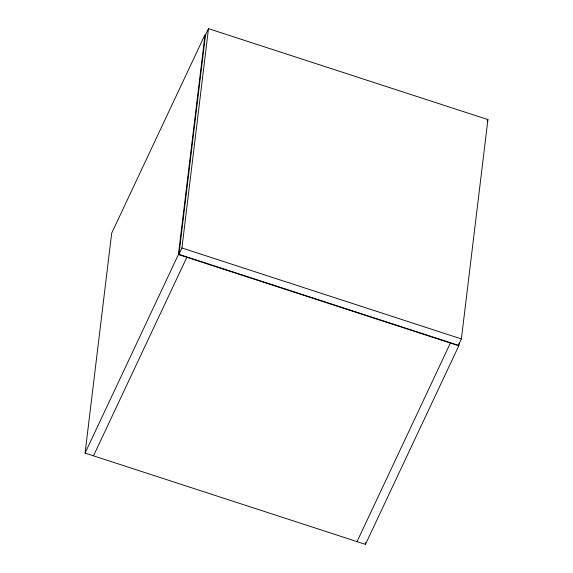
<?xml version="1.0" encoding="UTF-8"?>
<svg xmlns="http://www.w3.org/2000/svg" width="573" height="573" viewBox="0 0 573 573"><rect width="100%" height="100%" fill="white"/><g stroke="black" fill="none" stroke-linecap="round" stroke-linejoin="round"><path stroke-width="0.86" d="M85.076 453.1L111.692 233.147L205.048 34.566L178.432 254.519L85.076 453.1L365.452 544.35L458.815 345.77L459.138 343.112M178.941 254.362L205.478 35.032L208.479 28.65L487.924 119.592L461.387 338.922L458.386 345.304L178.941 254.362L181.942 247.98L208.479 28.65M365.452 544.35L365.667 542.574M93.485 455.843L186.848 257.263M487.179 121.189L487.924 119.592M357.043 541.614L450.399 343.034M181.942 247.98L461.387 338.922M178.432 254.519L458.815 345.77"/></g></svg>
